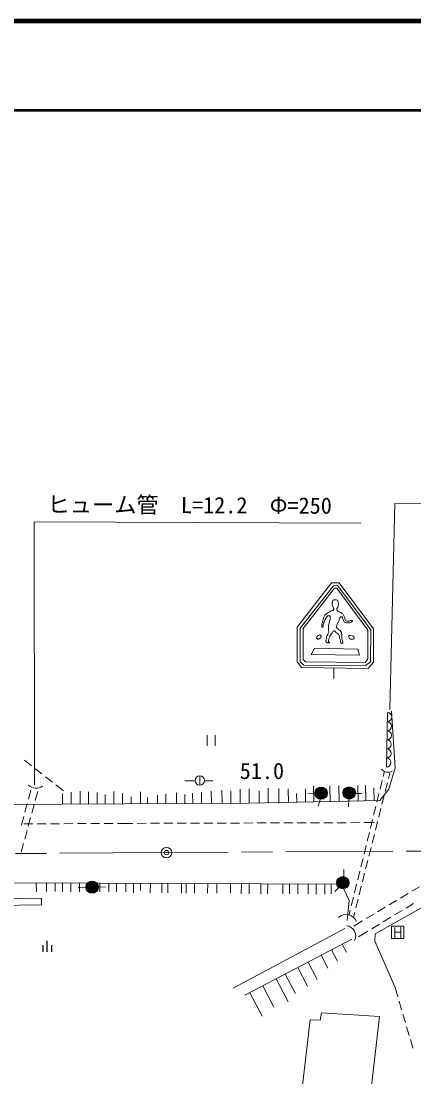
# Model space of a CAD drawing. Units: millimetres, scale not verified, with parts at other scales. Extents: x 40000 to 680000, y 20000 to 380000.
# Drawn here: x 451737 to 495902, y 261234 to 380000 of the extents above; entities that cross this region are included whole.
import ezdxf
from ezdxf.enums import TextEntityAlignment as Align

# ---------------------------------------------------------------- set-up
doc = ezdxf.new("R2010")
doc.units = ezdxf.units.MM
doc.header["$LTSCALE"] = 1000
doc.header["$PDMODE"] = 32
doc.header["$PDSIZE"] = 500
doc.linetypes.add('CHAIN', pattern=[18.5, 12, -1.5, 3.5, -1.5])
for name, color, linetype, lineweight in [('M-BGD', 7, 'Continuous', 13), ('M-BMK', 2, 'CHAIN', 13), ('M-BMK-SRVR', 3, 'Continuous', 13), ('M-STR-HTXT', 7, 'Continuous', 13), ('M-STR-STRC', 7, 'Continuous', 13), ('M-TTL', 2, 'Continuous', 140), ('M-TTL-LINE', 7, 'Continuous', 50)]:
    doc.layers.add(name, color=color, linetype=linetype, lineweight=lineweight)
doc.styles.add('ＭＳ ゴシック', font='')
doc.styles.get('ＭＳ ゴシック').set_extended_font_data('MS Gothic')

msp = doc.modelspace()

# ---------------------------------------------------------------- hatches: boundary and pattern name
at = {"layer": 'M-BGD'}
for points in [[(486148, 293079, 0.97359), (484793, 293246, 0.01338), (484788, 293210, 0.41421), (485403, 292465, 0.41421)], [(489313, 293109, 0.97359), (487958, 293275, 0.01338), (487954, 293239, 0.41421), (488568, 292494, 0.41421)], [(460409, 282510, 0.97359), (459054, 282677, 0.01338), (459050, 282640, 0.41421), (459664, 281895, 0.41421)], [(488600, 283009, 0.97359), (487245, 283176, 0.01338), (487240, 283140, 0.41421), (487855, 282395, 0.41421)]]:
    msp.add_hatch(color=256, dxfattribs=at).paths.add_polyline_path(points)

# ---------------------------------------------------------------- linework, layer by layer
for p, q in [((492816, 296089), (492921, 302221)), ((472661, 299663), (472661, 298463)), ((473561, 298463), (473561, 299663)), ((452117, 296861), (452902, 296242)), ((453295, 295933), (454081, 295314)), ((454474, 295005), (455260, 294386)), ((471834, 295117), (471841, 294048)), ((492336, 294557), (492097, 293586)), ((492592, 295595), (492455, 295042)), ((493049, 294805), (493199, 295400)), ((452830, 293472), (452560, 292466)), ((455652, 294077), (456499, 293410)), ((458395, 291921), (458388, 293376)), ((471297, 294535), (470136, 294523)), ((472362, 294533), (473285, 294529)), ((473129, 291997), (473121, 293368)), ((474331, 292003), (474324, 293471)), ((475328, 292008), (475321, 293400)), ((476377, 292014), (476369, 293615)), ((477395, 292019), (477386, 293636)), ((478504, 292025), (478496, 293430)), ((479523, 292030), (479514, 293718)), ((480714, 292036), (480706, 293667)), ((481796, 292111), (481765, 293646)), ((483728, 292151), (483697, 293646)), ((484659, 292171), (484622, 293975)), ((486506, 292209), (486469, 293970)), ((487492, 292229), (487456, 293960)), ((489619, 292274), (489583, 294011)), ((490504, 292292), (490467, 294062)), ((491442, 292311), (491413, 293744)), ((492682, 293350), (492926, 294320)), ((453321, 292330), (453599, 293352)), ((456384, 291911), (456378, 293079)), ((457364, 291916), (457357, 293253)), ((459321, 291926), (459314, 293306)), ((460281, 291931), (460275, 293218)), ((461189, 291936), (461183, 293009)), ((462169, 291941), (462161, 293323)), ((463129, 291946), (463122, 293166)), ((464122, 291951), (464118, 292747)), ((465173, 291956), (465166, 293306)), ((465956, 291960), (465953, 292677)), ((467076, 291966), (467071, 292921)), ((468020, 291971), (468014, 293026)), ((469226, 291977), (469220, 293184)), ((470151, 291982), (470146, 292991)), ((471031, 291986), (471025, 293153)), ((472018, 291991), (472012, 293225)), ((482730, 292131), (482710, 293112)), ((483967, 293062), (484975, 293125)), ((485417, 292545), (485130, 291682)), ((488573, 292504), (488552, 291600)), ((489126, 293105), (490020, 293123)), ((491977, 293100), (491738, 292129)), ((492315, 291896), (492559, 292865)), ((452430, 291983), (452171, 291017)), ((452929, 290882), (453190, 291848)), ((491618, 291644), (491379, 290673)), ((491948, 290441), (492192, 291411)), ((452041, 290534), (451782, 289568)), ((452536, 289435), (452798, 290400)), ((475293, 289788), (476293, 289791)), ((476793, 289793), (477793, 289796)), ((478293, 289798), (479293, 289801)), ((479793, 289802), (480793, 289805)), ((481293, 289807), (482293, 289810)), ((482793, 289812), (483793, 289815)), ((484293, 289816), (485293, 289820)), ((485793, 289821), (486793, 289824)), ((487293, 289826), (488293, 289829)), ((488793, 289831), (489793, 289834)), ((490293, 289835), (491425, 289839)), ((491259, 290187), (491020, 289217)), ((491581, 288987), (491826, 289956)), ((452058, 289691), (453058, 289696)), ((452143, 287987), (452405, 288952)), ((453558, 289699), (454558, 289704)), ((455058, 289707), (456058, 289712)), ((456558, 289715), (457558, 289720)), ((458058, 289723), (459058, 289728)), ((459558, 289731), (460558, 289736)), ((461058, 289739), (462058, 289744)), ((462558, 289747), (463162, 289750)), ((463162, 289750), (464294, 289753)), ((464794, 289755), (465794, 289758)), ((466294, 289760), (467294, 289763)), ((467794, 289764), (468794, 289768)), ((469294, 289769), (470294, 289772)), ((470794, 289774), (471794, 289777)), ((472294, 289779), (473294, 289782)), ((473794, 289783), (474793, 289787)), ((490900, 288731), (490661, 287760)), ((451750, 286539), (452012, 287505)), ((491214, 287532), (491459, 288502)), ((490541, 287275), (490302, 286304)), ((490847, 286078), (491092, 287048)), ((490183, 285818), (489943, 284847)), ((490480, 284624), (490725, 285593)), ((488029, 283672), (488019, 284566)), ((489824, 284362), (489584, 283391)), ((490113, 283169), (490358, 284139)), ((453447, 283052), (453455, 282068)), ((454583, 283047), (454591, 282085)), ((455562, 283043), (455569, 282085)), ((456400, 283040), (456408, 282033)), ((457326, 283036), (457334, 282050)), ((458305, 283032), (458312, 282068)), ((460576, 283023), (460583, 282068)), ((461589, 283019), (461597, 282068)), ((462445, 283015), (462453, 282068)), ((463494, 283011), (463501, 282068)), ((464384, 283007), (464379, 281926)), ((465169, 283004), (465166, 282189)), ((466271, 282999), (466266, 281927)), ((467546, 282994), (467542, 281926)), ((468227, 282991), (468223, 281926)), ((469765, 282985), (469761, 281891)), ((470289, 282983), (470285, 281891)), ((471233, 282979), (471228, 281892)), ((472718, 282973), (472713, 281891)), ((473731, 282969), (473727, 281908)), ((475299, 282962), (475295, 281927)), ((476502, 282958), (476497, 281834)), ((477386, 282954), (477381, 281834)), ((478701, 282949), (478697, 281834)), ((479462, 282945), (479457, 281834)), ((481157, 282938), (481153, 281834)), ((481928, 282935), (481924, 281824)), ((482843, 282932), (482838, 281814)), ((484025, 282927), (484020, 281814)), ((484929, 282923), (484925, 281804)), ((485905, 282919), (485901, 281804)), ((486594, 282916), (486589, 281804)), ((489465, 282905), (489226, 281934)), ((489746, 281715), (489991, 282684)), ((458159, 282526), (459166, 282589)), ((460347, 282587), (461242, 282605)), ((487032, 282079), (487587, 282634)), ((494392, 281344), (495250, 281858)), ((495679, 282114), (496537, 282628)), ((489106, 281449), (488867, 280478)), ((489379, 280260), (489624, 281230)), ((491819, 279803), (492677, 280317)), ((493106, 280573), (493963, 281087)), ((495878, 280743), (495022, 280226)), ((488747, 279992), (488611, 279439)), ((489107, 279180), (489257, 279775)), ((490532, 279032), (491390, 279546)), ((493310, 279192), (492454, 278676)), ((494594, 279968), (493738, 279451)), ((475579, 271225), (488129, 277923)), ((489132, 278195), (490103, 278775)), ((492026, 278417), (491170, 277900)), ((494769, 278202), (493369, 278202)), ((493369, 278202), (493369, 276802)), ((493747, 276861), (493747, 278051)), ((494441, 278058), (494441, 276865)), ((494769, 276802), (494769, 278202)), ((490742, 277642), (489685, 277004)), ((493369, 276802), (494769, 276802)), ((493747, 277502), (494441, 277502)), ((476905, 270412), (488907, 276720)), ((487847, 276162), (488322, 275259)), ((485484, 274921), (486243, 273477)), ((486640, 275528), (487312, 274249)), ((482848, 273536), (483956, 271427)), ((484004, 274143), (485025, 272200)), ((480404, 272251), (481758, 269675)), ((481435, 272793), (482590, 270596)), ((478903, 271462), (480154, 269081)), ((493801, 271278), (494108, 270226)), ((477463, 270706), (478847, 268071)), ((494248, 269746), (494528, 268785)), ((494667, 268305), (494947, 267345)), ((495087, 266865), (495367, 265905)), ((495507, 265425), (495786, 264465))]:
    msp.add_line(p, q, dxfattribs=at)
at = {"layer": 'M-BGD', "lineweight": 25}
for p, q in [((454167, 276057), (454167, 275307)), ((454667, 275307), (454667, 276557)), ((455167, 276057), (455167, 275307))]:
    msp.add_line(p, q, dxfattribs=at)
at = {"layer": 'M-BGD'}
for points in [[(294825, 290906), (340595, 291362), (382302, 291665), (428300, 291766), (477327, 292019), (492059, 292324), (493072, 293599), (493806, 296011), (493369, 302370)], [(375478, 282609), (417743, 282941), (451513, 283060), (487778, 282911), (488610, 281070), (488402, 278813)], [(501574, 282933), (491546, 277325), (491528, 276504), (493801, 271278)], [(375279, 279405), (454023, 280592), (454015, 281350), (376268, 280005)]]:
    msp.add_lwpolyline(points, dxfattribs=at)
msp.add_lwpolyline([(484253, 267645), (485382, 267615), (485501, 268447), (492035, 268031), (491114, 259893), (486748, 260042), (486629, 258794), (483243, 259002)], close=True, dxfattribs=at)
msp.add_circle((471829, 294582), 535, dxfattribs=at)
at = {"layer": 'M-BGD', "lineweight": 25}
for centre in [(485468, 293144), (488633, 293174), (459729, 282575), (487920, 283074)]:
    msp.add_circle(centre, 683, dxfattribs=at)
at = {"layer": 'M-BGD'}
for centre, radius, start, end in [((492901, 301710), 511, 270.27951, 87.76185), ((492883, 300688), 511, 270.27951, 87.76185), ((492866, 299666), 511, 270.27951, 87.76185), ((492831, 297622), 511, 270.27951, 87.76185), ((492849, 298644), 511, 270.27951, 87.76185), ((492814, 296600), 511, 270.27951, 87.76185), ((493016, 296514), 1012, 221.0148, 296.475), ((453425, 294988), 1269, 227.95403, 305.02998), ((488273, 278190), 1294, 24.50109, 130.01961), ((488223, 277104), 1139, 331.49389, 84.46506)]:
    msp.add_arc(centre, radius, start, end, dxfattribs=at)
at = {"layer": 'M-BMK'}
for p, q in [((468090, 286466), (367816, 285783)), ((567519, 287018), (468090, 286466))]:
    msp.add_line(p, q, dxfattribs=at)
at = {"layer": 'M-BMK-SRVR'}
msp.add_circle((468090, 286466), 600, dxfattribs=at)
msp.add_point((468090, 286466), dxfattribs=at)
at = {"layer": 'M-STR-HTXT'}
for points in [[(493189, 302546), (493768, 325734), (529416, 325532)], [(453249, 294105), (453190, 323671), (489923, 323508)]]:
    msp.add_lwpolyline(points, dxfattribs=at)
at = {"layer": 'M-STR-STRC'}
msp.add_line((486905, 307228), (486914, 306061), dxfattribs=at)
for points in [[(483252, 307269), (482770, 307923), (482770, 311818), (486637, 316793), (487508, 316793), (491356, 311641), (491356, 307891), (490772, 307184)], [(490477, 307511), (483511, 307560), (483100, 307929), (483113, 311709), (486855, 316485), (487321, 316503), (491050, 311515), (491034, 307927)], [(483462, 308194), (483730, 307917), (490408, 307862), (490710, 308255), (490712, 311477), (487248, 316204), (486982, 316216), (483438, 311677)], [(484357, 308736), (484720, 309443), (489587, 309340), (489804, 308657)]]:
    msp.add_lwpolyline(points, close=True, dxfattribs=at)
for points, knots in [([(486892, 313738), (486932, 313793), (486917, 313846), (486899, 313912), (486885, 313962), (486851, 313977), (486828, 314022), (486785, 314106), (486756, 314154), (486739, 314246), (486709, 314408), (486716, 314504), (486742, 314666), (486752, 314725), (486755, 314762), (486788, 314812), (486821, 314859), (486848, 314885), (486902, 314904), (486968, 314928), (487011, 314911), (487080, 314904), (487162, 314897), (487213, 314903), (487286, 314865), (487326, 314845), (487349, 314827), (487368, 314787), (487394, 314734), (487375, 314696), (487382, 314638), (487392, 314557), (487410, 314513), (487414, 314431), (487416, 314398), (487414, 314379), (487411, 314346), (487399, 314238), (487405, 314173), (487365, 314072), (487351, 314038), (487333, 314024), (487311, 313994), (487287, 313961), (487261, 313950), (487247, 313912), (487226, 313855), (487221, 313814), (487240, 313756), (487260, 313693), (487291, 313663), (487343, 313624), (487458, 313537), (487558, 313554), (487685, 313485), (487756, 313447), (487798, 313425), (487855, 313368), (487945, 313280), (487985, 313218), (488040, 313105), (488102, 312981), (488105, 312899), (488147, 312767), (488173, 312685), (488154, 312618), (488214, 312557), (488259, 312513), (488305, 312517), (488367, 312507), (488463, 312492), (488521, 312488), (488616, 312507), (488675, 312520), (488699, 312556), (488759, 312568), (488827, 312582), (488870, 312588), (488936, 312568), (488967, 312558), (489000, 312553), (489004, 312522), (489008, 312489), (488972, 312479), (488947, 312458), (488916, 312431), (488894, 312420), (488858, 312401), (488791, 312365), (488752, 312346), (488680, 312323), (488644, 312311), (488623, 312305), (488584, 312301), (488529, 312296), (488497, 312299), (488442, 312305), (488366, 312313), (488323, 312319), (488250, 312340), (488188, 312359), (488150, 312367), (488097, 312404), (488054, 312435), (488032, 312458), (488005, 312504), (487971, 312562), (487973, 312604), (487951, 312668), (487928, 312736), (487913, 312773), (487891, 312842), (487883, 312865), (487882, 312879), (487873, 312902), (487861, 312934), (487863, 312962), (487834, 312980), (487805, 312999), (487780, 312985), (487745, 312984), (487717, 312983), (487699, 312989), (487674, 312977), (487650, 312965), (487644, 312948), (487628, 312927), (487593, 312884), (487578, 312856), (487546, 312810), (487546, 312810), (487546, 312810), (487546, 312810), (487528, 312765), (487511, 312742), (487500, 312696), (487490, 312659), (487498, 312637), (487489, 312600), (487475, 312543), (487456, 312515), (487432, 312461), (487409, 312410), (487391, 312384), (487368, 312333), (487336, 312264), (487325, 312222), (487293, 312152), (487269, 312098), (487242, 312074), (487226, 312017), (487207, 311948), (487201, 311906), (487212, 311835), (487218, 311791), (487228, 311765), (487254, 311729), (487321, 311635), (487391, 311613), (487478, 311537), (487568, 311458), (487643, 311433), (487707, 311331), (487752, 311261), (487747, 311207), (487768, 311126), (487790, 311039), (487807, 310991), (487816, 310902), (487826, 310806), (487815, 310751), (487816, 310654), (487817, 310536), (487793, 310467), (487822, 310352), (487840, 310283), (487890, 310259), (487907, 310189), (487924, 310120), (487953, 310061), (487907, 310008), (487876, 309971), (487829, 309970), (487786, 309989), (487699, 310029), (487686, 310105), (487653, 310195), (487629, 310260), (487643, 310303), (487629, 310370), (487599, 310510), (487557, 310582), (487526, 310721), (487513, 310782), (487522, 310819), (487502, 310878), (487478, 310945), (487461, 310985), (487411, 311035), (487342, 311107), (487269, 311103), (487194, 311168), (487138, 311216), (487128, 311265), (487073, 311313), (487026, 311354), (487001, 311389), (486940, 311398), (486906, 311403), (486885, 311391), (486855, 311374), (486809, 311347), (486792, 311319), (486758, 311277), (486704, 311209), (486687, 311161), (486637, 311090), (486590, 311022), (486553, 310991), (486510, 310920), (486465, 310844), (486447, 310797), (486414, 310715), (486389, 310655), (486382, 310619), (486359, 310558), (486337, 310499), (486315, 310470), (486300, 310410), (486289, 310367), (486285, 310341), (486289, 310296), (486293, 310251), (486297, 310223), (486320, 310183), (486338, 310153), (486365, 310150), (486383, 310121), (486396, 310099), (486417, 310080), (486402, 310060), (486377, 310026), (486336, 310058), (486293, 310060), (486253, 310062), (486230, 310064), (486191, 310070), (486160, 310075), (486140, 310072), (486113, 310087), (486071, 310110), (486053, 310134), (486027, 310175), (486012, 310199), (486006, 310216), (486002, 310244), (485996, 310287), (486004, 310312), (486011, 310355), (486019, 310407), (486031, 310435), (486044, 310487), (486086, 310644), (486101, 310735), (486155, 310888), (486191, 310989), (486224, 311040), (486264, 311139), (486289, 311203), (486317, 311236), (486324, 311305), (486337, 311409), (486297, 311467), (486292, 311573), (486286, 311743), (486292, 311839), (486311, 312008), (486324, 312125), (486337, 312190), (486365, 312304), (486391, 312410), (486424, 312464), (486450, 312570), (486469, 312649), (486480, 312694), (486486, 312776), (486493, 312869), (486513, 312929), (486479, 313017), (486462, 313061), (486443, 313088), (486401, 313109), (486372, 313123), (486350, 313119), (486319, 313113), (486252, 313098), (486219, 313074), (486163, 313034), (486131, 313012), (486118, 312995), (486092, 312967), (486065, 312939), (486050, 312923), (486028, 312892), (485984, 312832), (485959, 312797), (485928, 312729), (485889, 312644), (485888, 312588), (485853, 312501), (485818, 312414), (485778, 312374), (485750, 312284), (485711, 312159), (485721, 312082), (485697, 311953), (485688, 311907), (485707, 311867), (485672, 311836), (485660, 311826), (485648, 311830), (485633, 311832), (485600, 311837), (485573, 311837), (485555, 311864), (485528, 311905), (485556, 311940), (485558, 311989), (485561, 312064), (485559, 312106), (485569, 312181), (485579, 312254), (485590, 312294), (485608, 312366), (485639, 312492), (485653, 312564), (485697, 312686), (485764, 312875), (485789, 312991), (485903, 313155), (485965, 313245), (486017, 313283), (486102, 313351), (486174, 313408), (486223, 313427), (486301, 313475), (486390, 313530), (486435, 313570), (486529, 313614), (486602, 313648), (486648, 313656), (486725, 313682), (486759, 313693), (486779, 313698), (486813, 313710), (486844, 313720), (486872, 313712), (486892, 313738)], [0, 0, 0, 0, 1, 1, 1, 2, 2, 2, 3, 3, 3, 4, 4, 4, 5, 5, 5, 6, 6, 6, 7, 7, 7, 8, 8, 8, 9, 9, 9, 10, 10, 10, 11, 11, 11, 12, 12, 12, 13, 13, 13, 14, 14, 14, 15, 15, 15, 16, 16, 16, 17, 17, 17, 18, 18, 18, 19, 19, 19, 20, 20, 20, 21, 21, 21, 22, 22, 22, 23, 23, 23, 24, 24, 24, 25, 25, 25, 26, 26, 26, 27, 27, 27, 28, 28, 28, 29, 29, 29, 30, 30, 30, 31, 31, 31, 32, 32, 32, 33, 33, 33, 34, 34, 34, 35, 35, 35, 36, 36, 36, 37, 37, 37, 38, 38, 38, 39, 39, 39, 40, 40, 40, 41, 41, 41, 42, 42, 42, 43, 43, 43, 44, 44, 44, 45, 45, 45, 46, 46, 46, 47, 47, 47, 48, 48, 48, 49, 49, 49, 50, 50, 50, 51, 51, 51, 52, 52, 52, 53, 53, 53, 54, 54, 54, 55, 55, 55, 56, 56, 56, 57, 57, 57, 58, 58, 58, 59, 59, 59, 60, 60, 60, 61, 61, 61, 62, 62, 62, 63, 63, 63, 64, 64, 64, 65, 65, 65, 66, 66, 66, 67, 67, 67, 68, 68, 68, 69, 69, 69, 70, 70, 70, 71, 71, 71, 72, 72, 72, 73, 73, 73, 74, 74, 74, 75, 75, 75, 76, 76, 76, 77, 77, 77, 78, 78, 78, 79, 79, 79, 80, 80, 80, 81, 81, 81, 82, 82, 82, 83, 83, 83, 84, 84, 84, 85, 85, 85, 86, 86, 86, 87, 87, 87, 88, 88, 88, 89, 89, 89, 90, 90, 90, 91, 91, 91, 92, 92, 92, 93, 93, 93, 94, 94, 94, 95, 95, 95, 96, 96, 96, 97, 97, 97, 98, 98, 98, 99, 99, 99, 100, 100, 100, 101, 101, 101, 102, 102, 102, 103, 103, 103, 104, 104, 104, 105, 105, 105, 106, 106, 106, 107, 107, 107, 108, 108, 108, 109, 109, 109, 110, 110, 110, 111, 111, 111, 112, 112, 112, 113, 113, 113, 114, 114, 114, 115, 115, 115, 116, 116, 116, 117, 117, 117, 118, 118, 118, 119, 119, 119, 119]), ([(485115, 310490), (485040, 310514), (484973, 310538), (484958, 310615), (484941, 310709), (485021, 310752), (485083, 310825), (485126, 310876), (485153, 310907), (485214, 310935), (485257, 310954), (485288, 310967), (485332, 310953), (485399, 310932), (485439, 310895), (485463, 310828), (485487, 310762), (485476, 310711), (485442, 310650), (485407, 310587), (485357, 310575), (485296, 310537), (485267, 310518), (485251, 310506), (485218, 310497), (485179, 310487), (485153, 310478), (485115, 310490)], [0, 0, 0, 0, 1, 1, 1, 2, 2, 2, 3, 3, 3, 4, 4, 4, 5, 5, 5, 6, 6, 6, 7, 7, 7, 8, 8, 8, 9, 9, 9, 9]), ([(488760, 310472), (488690, 310507), (488662, 310552), (488625, 310622), (488589, 310691), (488568, 310739), (488579, 310817), (488584, 310850), (488593, 310875), (488622, 310892), (488690, 310932), (488746, 310905), (488824, 310892), (488924, 310875), (488990, 310869), (489070, 310806), (489128, 310762), (489158, 310722), (489173, 310650), (489185, 310589), (489188, 310538), (489144, 310494), (489104, 310452), (489056, 310471), (488999, 310465), (488943, 310460), (488912, 310463), (488856, 310465), (488819, 310466), (488794, 310456), (488760, 310472)], [0, 0, 0, 0, 1, 1, 1, 2, 2, 2, 3, 3, 3, 4, 4, 4, 5, 5, 5, 6, 6, 6, 7, 7, 7, 8, 8, 8, 9, 9, 9, 10, 10, 10, 10])]:
    msp.add_open_spline(points, degree=3, knots=knots, dxfattribs=at)
at = {"layer": 'M-TTL'}
msp.add_line((680000, 380000), (40000, 380000), dxfattribs=at)
at = {"layer": 'M-TTL-LINE'}
msp.add_line((40000, 370000), (680000, 370000), dxfattribs=at)

# ---------------------------------------------------------------- texts
at = {"layer": 'M-BGD', "style": 'ＭＳ ゴシック'}
msp.add_text('51.0', height=1833, dxfattribs=at).set_placement((478813, 294190), align=Align.BOTTOM_CENTER)
at = {"layer": 'M-STR-HTXT', "style": 'ＭＳ ゴシック'}
msp.add_text('ヒューム管\u3000L=12.2\u3000Φ=250', height=1833, rotation=359.747, dxfattribs=at).set_placement((470685, 324097), align=Align.BOTTOM_CENTER)

doc.saveas('drawing.dxf')
